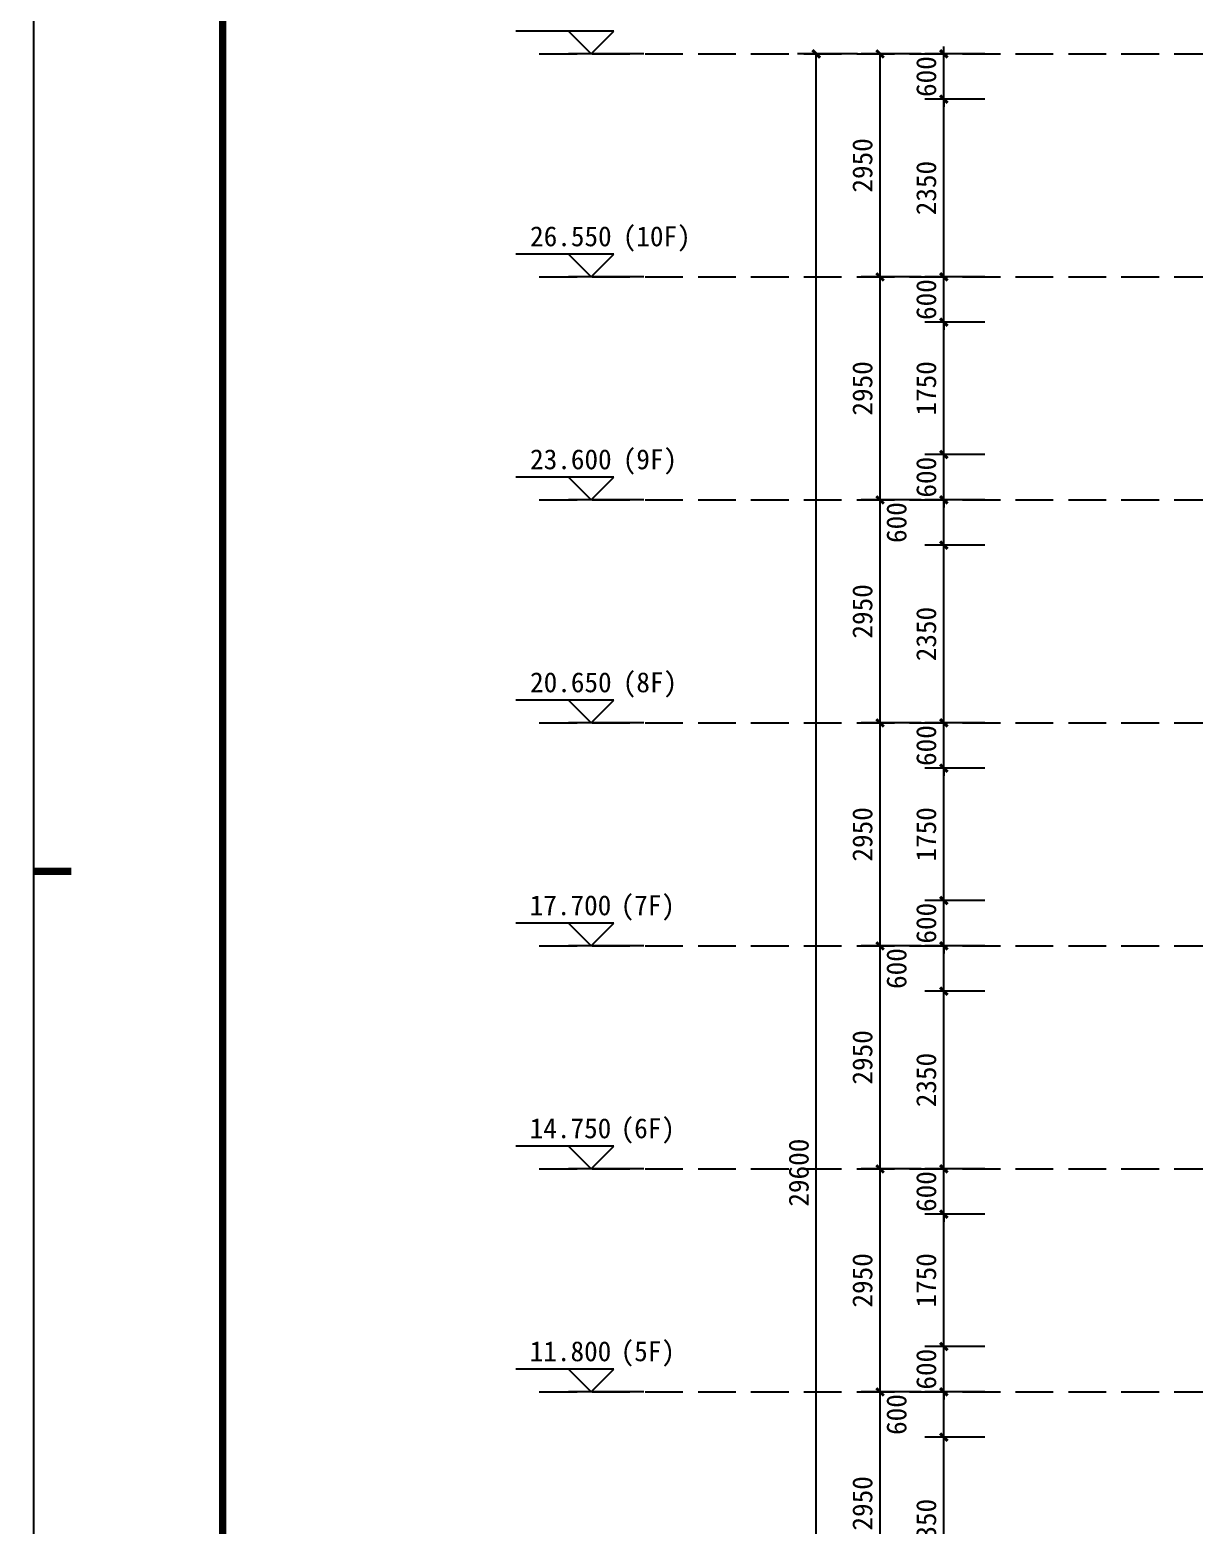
# Model space of a CAD drawing. Extents: x 646072 to 1012572, y -46617 to 16093.
# Drawn here: x 646072 to 661474, y -25515 to -5735 of the extents above; entities that cross this region are included whole.
import ezdxf

# ---------------------------------------------------------------- set-up
doc = ezdxf.new("R2010")
doc.units = 0
doc.header["$LTSCALE"] = 1000
doc.header["$MEASUREMENT"] = 0
for name, pattern in [('3#楼-HZS$0$3#楼-HZS$0$__DASH', [0.35, 0.25, -0.1]), ('3#楼-HZS$0$DOTE', [2.42, 2, -0.2, 0.02, -0.2]), ('DASH', [0.35, 0.25, -0.1])]:
    doc.linetypes.add(name, pattern=pattern)
doc.layers.get('Defpoints').update_dxf_attribs({"color": 4, "linetype": 'DASH'})
for name, color, linetype in [('3#楼-HZS$0$3#楼-HZS$0$DIM_ELEV', 3, 'Continuous'), ('3#楼-HZS$0$3#楼-HZS$0$DOTE', 1, '3#楼-HZS$0$DOTE'), ('3#楼-HZS$0$3#楼-HZS$0$PUB_DIM', 3, 'Continuous'), ('3#楼-HZS$0$3#楼-HZS$0$PUB_TEXT', 7, 'Continuous'), ('A1-无手签$0$A-ANNO-TTLB', 7, 'Continuous')]:
    doc.layers.add(name, color=color, linetype=linetype)
doc.styles.add('3#楼-HZS$0$3#楼-HZS$0$_TCH_DIM', font='')
doc.styles.add('3#楼-HZS$0$3#楼-HZS$0$_TCH_DIM_T3', font='')
doc.styles.get('3#楼-HZS$0$3#楼-HZS$0$_TCH_DIM').set_extended_font_data('SimSun')
doc.styles.get('3#楼-HZS$0$3#楼-HZS$0$_TCH_DIM_T3').set_extended_font_data('SimSun')
doc.dimstyles.new('3#楼-HZS$0$3#楼-HZS$0$_TCH_ARCH&&100', dxfattribs={"dimtxt": 264.345992, "dimasz": 100, "dimexe": 250, "dimexo": 300, "dimgap": 100, "dimtad": 1, "dimdec": 0, "dimzin": 0, "dimdsep": 46, "dimtxsty": '3#楼-HZS$0$3#楼-HZS$0$_TCH_DIM_T3', "dimblk": '3#楼-HZS$0$3#楼-HZS$0$_ArchTick', "dimcen": 0.09, "dimclrt": 7, "dimazin": 2, "dimtfac": 1, "dimtdec": 0, "dimtix": 1, "dimtmove": 2, "dimatfit": 3, "dimfxl": 100, "dimtolj": 1, "dimtzin": 0, "dimarcsym": 0})

# ---------------------------------------------------------------- blocks, each defined once
blk = doc.blocks.new('3#楼-HZS$0$3#楼-HZS$0$_ArchTick')
at = {"color": 0, "linetype": 'ByBlock', "const_width": 0.4}
blk.add_lwpolyline([(-0.5, -0.5), (0.5, 0.5)], dxfattribs=at)
blk = doc.blocks.new('*D849')
at = {"layer": '3#楼-HZS$0$3#楼-HZS$0$PUB_DIM', "color": 0, "lineweight": -2, "transparency": 16777216}
for p, q in [((657863, -6052), (657069, -6052)), ((657319, -9002), (657319, -6052)), ((657863, -9002), (657069, -9002))]:
    blk.add_line(p, q, dxfattribs=at)
at = {"layer": 'Defpoints', "color": 0, "transparency": 16777216}
for p in [(657319, -6052), (658163, -6052), (658163, -9002)]:
    blk.add_point(p, dxfattribs=at)
at = {"layer": '3#楼-HZS$0$3#楼-HZS$0$PUB_DIM', "color": 0, "lineweight": -2, "transparency": 16777216, "xscale": 100, "yscale": 100, "zscale": 100}
for p, rotation in [((657319, -6052), 90), ((657319, -9002), 270)]:
    blk.add_blockref('3#楼-HZS$0$3#楼-HZS$0$_ArchTick', p, dxfattribs=dict(at, rotation=rotation))
at = {"layer": '3#楼-HZS$0$3#楼-HZS$0$PUB_DIM', "color": 7, "transparency": 16777216, "insert": (657087, -7527), "char_height": 264.3, "attachment_point": 5, "rotation": 90, "style": '3#楼-HZS$0$3#楼-HZS$0$_TCH_DIM_T3'}
blk.add_mtext('\\A1;2950', dxfattribs=at)
blk = doc.blocks.new('*D850')
at = {"layer": '3#楼-HZS$0$3#楼-HZS$0$PUB_DIM', "color": 0, "lineweight": -2, "transparency": 16777216}
for p, q in [((657863, -9002), (657069, -9002)), ((657319, -11952), (657319, -9002)), ((657863, -11952), (657069, -11952))]:
    blk.add_line(p, q, dxfattribs=at)
at = {"layer": 'Defpoints', "color": 0, "transparency": 16777216}
for p in [(657319, -9002), (658163, -9002), (658163, -11952)]:
    blk.add_point(p, dxfattribs=at)
at = {"layer": '3#楼-HZS$0$3#楼-HZS$0$PUB_DIM', "color": 0, "lineweight": -2, "transparency": 16777216, "xscale": 100, "yscale": 100, "zscale": 100}
for p, rotation in [((657319, -9002), 90), ((657319, -11952), 270)]:
    blk.add_blockref('3#楼-HZS$0$3#楼-HZS$0$_ArchTick', p, dxfattribs=dict(at, rotation=rotation))
at = {"layer": '3#楼-HZS$0$3#楼-HZS$0$PUB_DIM', "color": 7, "transparency": 16777216, "insert": (657087, -10477), "char_height": 264.3, "attachment_point": 5, "rotation": 90, "style": '3#楼-HZS$0$3#楼-HZS$0$_TCH_DIM_T3'}
blk.add_mtext('\\A1;2950', dxfattribs=at)
blk = doc.blocks.new('*D851')
at = {"layer": '3#楼-HZS$0$3#楼-HZS$0$PUB_DIM', "color": 0, "lineweight": -2, "transparency": 16777216}
for p, q in [((657863, -11952), (657069, -11952)), ((657319, -14902), (657319, -11952)), ((657863, -14902), (657069, -14902))]:
    blk.add_line(p, q, dxfattribs=at)
at = {"layer": 'Defpoints', "color": 0, "transparency": 16777216}
for p in [(657319, -11952), (658163, -11952), (658163, -14902)]:
    blk.add_point(p, dxfattribs=at)
at = {"layer": '3#楼-HZS$0$3#楼-HZS$0$PUB_DIM', "color": 0, "lineweight": -2, "transparency": 16777216, "xscale": 100, "yscale": 100, "zscale": 100}
for p, rotation in [((657319, -11952), 90), ((657319, -14902), 270)]:
    blk.add_blockref('3#楼-HZS$0$3#楼-HZS$0$_ArchTick', p, dxfattribs=dict(at, rotation=rotation))
at = {"layer": '3#楼-HZS$0$3#楼-HZS$0$PUB_DIM', "color": 7, "transparency": 16777216, "insert": (657087, -13427), "char_height": 264.3, "attachment_point": 5, "rotation": 90, "style": '3#楼-HZS$0$3#楼-HZS$0$_TCH_DIM_T3'}
blk.add_mtext('\\A1;2950', dxfattribs=at)
blk = doc.blocks.new('*D852')
at = {"layer": '3#楼-HZS$0$3#楼-HZS$0$PUB_DIM', "color": 0, "lineweight": -2, "transparency": 16777216}
for p, q in [((657863, -14902), (657069, -14902)), ((657319, -17852), (657319, -14902)), ((657863, -17852), (657069, -17852))]:
    blk.add_line(p, q, dxfattribs=at)
at = {"layer": 'Defpoints', "color": 0, "transparency": 16777216}
for p in [(657319, -14902), (658163, -14902), (658163, -17852)]:
    blk.add_point(p, dxfattribs=at)
at = {"layer": '3#楼-HZS$0$3#楼-HZS$0$PUB_DIM', "color": 0, "lineweight": -2, "transparency": 16777216, "xscale": 100, "yscale": 100, "zscale": 100}
for p, rotation in [((657319, -14902), 90), ((657319, -17852), 270)]:
    blk.add_blockref('3#楼-HZS$0$3#楼-HZS$0$_ArchTick', p, dxfattribs=dict(at, rotation=rotation))
at = {"layer": '3#楼-HZS$0$3#楼-HZS$0$PUB_DIM', "color": 7, "transparency": 16777216, "insert": (657087, -16377), "char_height": 264.3, "attachment_point": 5, "rotation": 90, "style": '3#楼-HZS$0$3#楼-HZS$0$_TCH_DIM_T3'}
blk.add_mtext('\\A1;2950', dxfattribs=at)
blk = doc.blocks.new('*D853')
at = {"layer": '3#楼-HZS$0$3#楼-HZS$0$PUB_DIM', "color": 0, "lineweight": -2, "transparency": 16777216}
for p, q in [((657863, -17852), (657069, -17852)), ((657319, -20802), (657319, -17852)), ((657863, -20802), (657069, -20802))]:
    blk.add_line(p, q, dxfattribs=at)
at = {"layer": 'Defpoints', "color": 0, "transparency": 16777216}
for p in [(657319, -17852), (658163, -17852), (658163, -20802)]:
    blk.add_point(p, dxfattribs=at)
at = {"layer": '3#楼-HZS$0$3#楼-HZS$0$PUB_DIM', "color": 0, "lineweight": -2, "transparency": 16777216, "xscale": 100, "yscale": 100, "zscale": 100}
for p, rotation in [((657319, -17852), 90), ((657319, -20802), 270)]:
    blk.add_blockref('3#楼-HZS$0$3#楼-HZS$0$_ArchTick', p, dxfattribs=dict(at, rotation=rotation))
at = {"layer": '3#楼-HZS$0$3#楼-HZS$0$PUB_DIM', "color": 7, "transparency": 16777216, "insert": (657087, -19327), "char_height": 264.3, "attachment_point": 5, "rotation": 90, "style": '3#楼-HZS$0$3#楼-HZS$0$_TCH_DIM_T3'}
blk.add_mtext('\\A1;2950', dxfattribs=at)
blk = doc.blocks.new('*D854')
at = {"layer": '3#楼-HZS$0$3#楼-HZS$0$PUB_DIM', "color": 0, "lineweight": -2, "transparency": 16777216}
for p, q in [((657863, -20802), (657069, -20802)), ((657319, -23752), (657319, -20802)), ((657863, -23752), (657069, -23752))]:
    blk.add_line(p, q, dxfattribs=at)
at = {"layer": 'Defpoints', "color": 0, "transparency": 16777216}
for p in [(657319, -20802), (658163, -20802), (658163, -23752)]:
    blk.add_point(p, dxfattribs=at)
at = {"layer": '3#楼-HZS$0$3#楼-HZS$0$PUB_DIM', "color": 0, "lineweight": -2, "transparency": 16777216, "xscale": 100, "yscale": 100, "zscale": 100}
for p, rotation in [((657319, -20802), 90), ((657319, -23752), 270)]:
    blk.add_blockref('3#楼-HZS$0$3#楼-HZS$0$_ArchTick', p, dxfattribs=dict(at, rotation=rotation))
at = {"layer": '3#楼-HZS$0$3#楼-HZS$0$PUB_DIM', "color": 7, "transparency": 16777216, "insert": (657087, -22277), "char_height": 264.3, "attachment_point": 5, "rotation": 90, "style": '3#楼-HZS$0$3#楼-HZS$0$_TCH_DIM_T3'}
blk.add_mtext('\\A1;2950', dxfattribs=at)
blk = doc.blocks.new('*D855')
at = {"layer": '3#楼-HZS$0$3#楼-HZS$0$PUB_DIM', "color": 0, "lineweight": -2, "transparency": 16777216}
for p, q in [((657863, -23752), (657069, -23752)), ((657319, -26702), (657319, -23752)), ((657863, -26702), (657069, -26702))]:
    blk.add_line(p, q, dxfattribs=at)
at = {"layer": 'Defpoints', "color": 0, "transparency": 16777216}
for p in [(657319, -23752), (658163, -23752), (658163, -26702)]:
    blk.add_point(p, dxfattribs=at)
at = {"layer": '3#楼-HZS$0$3#楼-HZS$0$PUB_DIM', "color": 0, "lineweight": -2, "transparency": 16777216, "xscale": 100, "yscale": 100, "zscale": 100}
for p, rotation in [((657319, -23752), 90), ((657319, -26702), 270)]:
    blk.add_blockref('3#楼-HZS$0$3#楼-HZS$0$_ArchTick', p, dxfattribs=dict(at, rotation=rotation))
at = {"layer": '3#楼-HZS$0$3#楼-HZS$0$PUB_DIM', "color": 7, "transparency": 16777216, "insert": (657087, -25227), "char_height": 264.3, "attachment_point": 5, "rotation": 90, "style": '3#楼-HZS$0$3#楼-HZS$0$_TCH_DIM_T3'}
blk.add_mtext('\\A1;2950', dxfattribs=at)
blk = doc.blocks.new('*D867')
at = {"layer": '3#楼-HZS$0$3#楼-HZS$0$PUB_DIM', "color": 0, "lineweight": -2, "transparency": 16777216}
for p, q in [((657019, -6052), (656226, -6052)), ((656476, -35652), (656476, -6052)), ((657019, -35652), (656226, -35652))]:
    blk.add_line(p, q, dxfattribs=at)
at = {"layer": 'Defpoints', "color": 0, "transparency": 16777216}
for p in [(656476, -6052), (657319, -6052), (657319, -35652)]:
    blk.add_point(p, dxfattribs=at)
at = {"layer": '3#楼-HZS$0$3#楼-HZS$0$PUB_DIM', "color": 0, "lineweight": -2, "transparency": 16777216, "xscale": 100, "yscale": 100, "zscale": 100}
for p, rotation in [((656476, -6052), 90), ((656476, -35652), 270)]:
    blk.add_blockref('3#楼-HZS$0$3#楼-HZS$0$_ArchTick', p, dxfattribs=dict(at, rotation=rotation))
at = {"layer": '3#楼-HZS$0$3#楼-HZS$0$PUB_DIM', "color": 7, "transparency": 16777216, "insert": (656244, -20852), "char_height": 264.3, "attachment_point": 5, "rotation": 90, "style": '3#楼-HZS$0$3#楼-HZS$0$_TCH_DIM_T3'}
blk.add_mtext('\\A1;29600', dxfattribs=at)
blk = doc.blocks.new('*D869')
at = {"layer": '3#楼-HZS$0$3#楼-HZS$0$PUB_DIM', "color": 0, "lineweight": -2, "transparency": 16777216}
for p, q in [((658707, -6052), (657913, -6052)), ((658163, -6052), (658163, -5952)), ((658163, -6652), (658163, -6052)), ((658707, -6652), (657913, -6652)), ((658163, -6652), (658163, -6752))]:
    blk.add_line(p, q, dxfattribs=at)
at = {"layer": 'Defpoints', "color": 0, "transparency": 16777216}
for p in [(658163, -6052), (659007, -6052), (659007, -6652)]:
    blk.add_point(p, dxfattribs=at)
at = {"layer": '3#楼-HZS$0$3#楼-HZS$0$PUB_DIM', "color": 0, "lineweight": -2, "transparency": 16777216, "xscale": 100, "yscale": 100, "zscale": 100}
for p, rotation in [((658163, -6052), 270), ((658163, -6652), 90)]:
    blk.add_blockref('3#楼-HZS$0$3#楼-HZS$0$_ArchTick', p, dxfattribs=dict(at, rotation=rotation))
at = {"layer": '3#楼-HZS$0$3#楼-HZS$0$PUB_DIM', "color": 7, "transparency": 16777216, "insert": (657931, -6352), "char_height": 264.3, "attachment_point": 5, "rotation": 90, "style": '3#楼-HZS$0$3#楼-HZS$0$_TCH_DIM_T3'}
blk.add_mtext('\\A1;600', dxfattribs=at)
blk = doc.blocks.new('*D655')
at = {"layer": '3#楼-HZS$0$3#楼-HZS$0$PUB_DIM', "color": 0, "lineweight": -2, "transparency": 16777216}
for p, q in [((658707, -6652), (657913, -6652)), ((658163, -9002), (658163, -6652)), ((658707, -9002), (657913, -9002))]:
    blk.add_line(p, q, dxfattribs=at)
at = {"layer": 'Defpoints', "color": 0, "transparency": 16777216}
for p in [(658163, -6652), (659007, -6652), (659007, -9002)]:
    blk.add_point(p, dxfattribs=at)
at = {"layer": '3#楼-HZS$0$3#楼-HZS$0$PUB_DIM', "color": 0, "lineweight": -2, "transparency": 16777216, "xscale": 100, "yscale": 100, "zscale": 100}
for p, rotation in [((658163, -6652), 90), ((658163, -9002), 270)]:
    blk.add_blockref('3#楼-HZS$0$3#楼-HZS$0$_ArchTick', p, dxfattribs=dict(at, rotation=rotation))
at = {"layer": '3#楼-HZS$0$3#楼-HZS$0$PUB_DIM', "color": 7, "transparency": 16777216, "insert": (657931, -7827), "char_height": 264.3, "attachment_point": 5, "rotation": 90, "style": '3#楼-HZS$0$3#楼-HZS$0$_TCH_DIM_T3'}
blk.add_mtext('\\A1;2350', dxfattribs=at)
blk = doc.blocks.new('*D656')
at = {"layer": '3#楼-HZS$0$3#楼-HZS$0$PUB_DIM', "color": 0, "lineweight": -2, "transparency": 16777216}
for p, q in [((658707, -9002), (657913, -9002)), ((658163, -9002), (658163, -8902)), ((658163, -9602), (658163, -9002)), ((658707, -9602), (657913, -9602)), ((658163, -9602), (658163, -9702))]:
    blk.add_line(p, q, dxfattribs=at)
at = {"layer": 'Defpoints', "color": 0, "transparency": 16777216}
for p in [(658163, -9002), (659007, -9002), (659007, -9602)]:
    blk.add_point(p, dxfattribs=at)
at = {"layer": '3#楼-HZS$0$3#楼-HZS$0$PUB_DIM', "color": 0, "lineweight": -2, "transparency": 16777216, "xscale": 100, "yscale": 100, "zscale": 100}
for p, rotation in [((658163, -9002), 270), ((658163, -9602), 90)]:
    blk.add_blockref('3#楼-HZS$0$3#楼-HZS$0$_ArchTick', p, dxfattribs=dict(at, rotation=rotation))
at = {"layer": '3#楼-HZS$0$3#楼-HZS$0$PUB_DIM', "color": 7, "transparency": 16777216, "insert": (657931, -9302), "char_height": 264.3, "attachment_point": 5, "rotation": 90, "style": '3#楼-HZS$0$3#楼-HZS$0$_TCH_DIM_T3'}
blk.add_mtext('\\A1;600', dxfattribs=at)
blk = doc.blocks.new('*D657')
at = {"layer": '3#楼-HZS$0$3#楼-HZS$0$PUB_DIM', "color": 0, "lineweight": -2, "transparency": 16777216}
for p, q in [((658707, -9602), (657913, -9602)), ((658163, -11352), (658163, -9602)), ((658707, -11352), (657913, -11352))]:
    blk.add_line(p, q, dxfattribs=at)
at = {"layer": 'Defpoints', "color": 0, "transparency": 16777216}
for p in [(658163, -9602), (659007, -9602), (659007, -11352)]:
    blk.add_point(p, dxfattribs=at)
at = {"layer": '3#楼-HZS$0$3#楼-HZS$0$PUB_DIM', "color": 0, "lineweight": -2, "transparency": 16777216, "xscale": 100, "yscale": 100, "zscale": 100}
for p, rotation in [((658163, -9602), 90), ((658163, -11352), 270)]:
    blk.add_blockref('3#楼-HZS$0$3#楼-HZS$0$_ArchTick', p, dxfattribs=dict(at, rotation=rotation))
at = {"layer": '3#楼-HZS$0$3#楼-HZS$0$PUB_DIM', "color": 7, "transparency": 16777216, "insert": (657931, -10477), "char_height": 264.3, "attachment_point": 5, "rotation": 90, "style": '3#楼-HZS$0$3#楼-HZS$0$_TCH_DIM_T3'}
blk.add_mtext('\\A1;1750', dxfattribs=at)
blk = doc.blocks.new('*D658')
at = {"layer": '3#楼-HZS$0$3#楼-HZS$0$PUB_DIM', "color": 0, "lineweight": -2, "transparency": 16777216}
for p, q in [((658163, -11352), (658163, -11252)), ((658707, -11352), (657913, -11352)), ((658163, -11952), (658163, -11352)), ((658707, -11952), (657913, -11952)), ((658163, -11952), (658163, -12052))]:
    blk.add_line(p, q, dxfattribs=at)
at = {"layer": 'Defpoints', "color": 0, "transparency": 16777216}
for p in [(658163, -11352), (659007, -11352), (659007, -11952)]:
    blk.add_point(p, dxfattribs=at)
at = {"layer": '3#楼-HZS$0$3#楼-HZS$0$PUB_DIM', "color": 0, "lineweight": -2, "transparency": 16777216, "xscale": 100, "yscale": 100, "zscale": 100}
for p, rotation in [((658163, -11352), 270), ((658163, -11952), 90)]:
    blk.add_blockref('3#楼-HZS$0$3#楼-HZS$0$_ArchTick', p, dxfattribs=dict(at, rotation=rotation))
at = {"layer": '3#楼-HZS$0$3#楼-HZS$0$PUB_DIM', "color": 7, "transparency": 16777216, "insert": (657931, -11652), "char_height": 264.3, "attachment_point": 5, "rotation": 90, "style": '3#楼-HZS$0$3#楼-HZS$0$_TCH_DIM_T3'}
blk.add_mtext('\\A1;600', dxfattribs=at)
blk = doc.blocks.new('*D659')
at = {"layer": '3#楼-HZS$0$3#楼-HZS$0$PUB_DIM', "color": 0, "lineweight": -2, "transparency": 16777216}
for p, q in [((658707, -11952), (657913, -11952)), ((658163, -12552), (658163, -11952)), ((658707, -12552), (657913, -12552))]:
    blk.add_line(p, q, dxfattribs=at)
at = {"layer": 'Defpoints', "color": 0, "transparency": 16777216}
for p in [(658163, -11952), (659007, -11952), (659007, -12552)]:
    blk.add_point(p, dxfattribs=at)
at = {"layer": '3#楼-HZS$0$3#楼-HZS$0$PUB_DIM', "color": 0, "lineweight": -2, "transparency": 16777216, "xscale": 100, "yscale": 100, "zscale": 100}
for p, rotation in [((658163, -11952), 90), ((658163, -12552), 270)]:
    blk.add_blockref('3#楼-HZS$0$3#楼-HZS$0$_ArchTick', p, dxfattribs=dict(at, rotation=rotation))
at = {"layer": '3#楼-HZS$0$3#楼-HZS$0$PUB_DIM', "color": 7, "transparency": 16777216, "insert": (657538, -12252), "char_height": 264.3, "attachment_point": 5, "rotation": 90, "style": '3#楼-HZS$0$3#楼-HZS$0$_TCH_DIM_T3'}
blk.add_mtext('\\A1;600', dxfattribs=at)
blk = doc.blocks.new('*D660')
at = {"layer": '3#楼-HZS$0$3#楼-HZS$0$PUB_DIM', "color": 0, "lineweight": -2, "transparency": 16777216}
for p, q in [((658707, -12552), (657913, -12552)), ((658163, -14902), (658163, -12552)), ((658707, -14902), (657913, -14902))]:
    blk.add_line(p, q, dxfattribs=at)
at = {"layer": 'Defpoints', "color": 0, "transparency": 16777216}
for p in [(658163, -12552), (659007, -12552), (659007, -14902)]:
    blk.add_point(p, dxfattribs=at)
at = {"layer": '3#楼-HZS$0$3#楼-HZS$0$PUB_DIM', "color": 0, "lineweight": -2, "transparency": 16777216, "xscale": 100, "yscale": 100, "zscale": 100}
for p, rotation in [((658163, -12552), 90), ((658163, -14902), 270)]:
    blk.add_blockref('3#楼-HZS$0$3#楼-HZS$0$_ArchTick', p, dxfattribs=dict(at, rotation=rotation))
at = {"layer": '3#楼-HZS$0$3#楼-HZS$0$PUB_DIM', "color": 7, "transparency": 16777216, "insert": (657931, -13727), "char_height": 264.3, "attachment_point": 5, "rotation": 90, "style": '3#楼-HZS$0$3#楼-HZS$0$_TCH_DIM_T3'}
blk.add_mtext('\\A1;2350', dxfattribs=at)
blk = doc.blocks.new('*D661')
at = {"layer": '3#楼-HZS$0$3#楼-HZS$0$PUB_DIM', "color": 0, "lineweight": -2, "transparency": 16777216}
for p, q in [((658163, -14902), (658163, -14802)), ((658707, -14902), (657913, -14902)), ((658163, -15502), (658163, -14902)), ((658707, -15502), (657913, -15502)), ((658163, -15502), (658163, -15602))]:
    blk.add_line(p, q, dxfattribs=at)
at = {"layer": 'Defpoints', "color": 0, "transparency": 16777216}
for p in [(658163, -14902), (659007, -14902), (659007, -15502)]:
    blk.add_point(p, dxfattribs=at)
at = {"layer": '3#楼-HZS$0$3#楼-HZS$0$PUB_DIM', "color": 0, "lineweight": -2, "transparency": 16777216, "xscale": 100, "yscale": 100, "zscale": 100}
for p, rotation in [((658163, -14902), 270), ((658163, -15502), 90)]:
    blk.add_blockref('3#楼-HZS$0$3#楼-HZS$0$_ArchTick', p, dxfattribs=dict(at, rotation=rotation))
at = {"layer": '3#楼-HZS$0$3#楼-HZS$0$PUB_DIM', "color": 7, "transparency": 16777216, "insert": (657931, -15202), "char_height": 264.3, "attachment_point": 5, "rotation": 90, "style": '3#楼-HZS$0$3#楼-HZS$0$_TCH_DIM_T3'}
blk.add_mtext('\\A1;600', dxfattribs=at)
blk = doc.blocks.new('*D662')
at = {"layer": '3#楼-HZS$0$3#楼-HZS$0$PUB_DIM', "color": 0, "lineweight": -2, "transparency": 16777216}
for p, q in [((658707, -15502), (657913, -15502)), ((658163, -17252), (658163, -15502)), ((658707, -17252), (657913, -17252))]:
    blk.add_line(p, q, dxfattribs=at)
at = {"layer": 'Defpoints', "color": 0, "transparency": 16777216}
for p in [(658163, -15502), (659007, -15502), (659007, -17252)]:
    blk.add_point(p, dxfattribs=at)
at = {"layer": '3#楼-HZS$0$3#楼-HZS$0$PUB_DIM', "color": 0, "lineweight": -2, "transparency": 16777216, "xscale": 100, "yscale": 100, "zscale": 100}
for p, rotation in [((658163, -15502), 90), ((658163, -17252), 270)]:
    blk.add_blockref('3#楼-HZS$0$3#楼-HZS$0$_ArchTick', p, dxfattribs=dict(at, rotation=rotation))
at = {"layer": '3#楼-HZS$0$3#楼-HZS$0$PUB_DIM', "color": 7, "transparency": 16777216, "insert": (657931, -16377), "char_height": 264.3, "attachment_point": 5, "rotation": 90, "style": '3#楼-HZS$0$3#楼-HZS$0$_TCH_DIM_T3'}
blk.add_mtext('\\A1;1750', dxfattribs=at)
blk = doc.blocks.new('*D663')
at = {"layer": '3#楼-HZS$0$3#楼-HZS$0$PUB_DIM', "color": 0, "lineweight": -2, "transparency": 16777216}
for p, q in [((658163, -17252), (658163, -17152)), ((658707, -17252), (657913, -17252)), ((658163, -17852), (658163, -17252)), ((658707, -17852), (657913, -17852)), ((658163, -17852), (658163, -17952))]:
    blk.add_line(p, q, dxfattribs=at)
at = {"layer": 'Defpoints', "color": 0, "transparency": 16777216}
for p in [(658163, -17252), (659007, -17252), (659007, -17852)]:
    blk.add_point(p, dxfattribs=at)
at = {"layer": '3#楼-HZS$0$3#楼-HZS$0$PUB_DIM', "color": 0, "lineweight": -2, "transparency": 16777216, "xscale": 100, "yscale": 100, "zscale": 100}
for p, rotation in [((658163, -17252), 270), ((658163, -17852), 90)]:
    blk.add_blockref('3#楼-HZS$0$3#楼-HZS$0$_ArchTick', p, dxfattribs=dict(at, rotation=rotation))
at = {"layer": '3#楼-HZS$0$3#楼-HZS$0$PUB_DIM', "color": 7, "transparency": 16777216, "insert": (657931, -17552), "char_height": 264.3, "attachment_point": 5, "rotation": 90, "style": '3#楼-HZS$0$3#楼-HZS$0$_TCH_DIM_T3'}
blk.add_mtext('\\A1;600', dxfattribs=at)
blk = doc.blocks.new('*D664')
at = {"layer": '3#楼-HZS$0$3#楼-HZS$0$PUB_DIM', "color": 0, "lineweight": -2, "transparency": 16777216}
for p, q in [((658707, -17852), (657913, -17852)), ((658163, -18452), (658163, -17852)), ((658707, -18452), (657913, -18452))]:
    blk.add_line(p, q, dxfattribs=at)
at = {"layer": 'Defpoints', "color": 0, "transparency": 16777216}
for p in [(658163, -17852), (659007, -17852), (659007, -18452)]:
    blk.add_point(p, dxfattribs=at)
at = {"layer": '3#楼-HZS$0$3#楼-HZS$0$PUB_DIM', "color": 0, "lineweight": -2, "transparency": 16777216, "xscale": 100, "yscale": 100, "zscale": 100}
for p, rotation in [((658163, -17852), 90), ((658163, -18452), 270)]:
    blk.add_blockref('3#楼-HZS$0$3#楼-HZS$0$_ArchTick', p, dxfattribs=dict(at, rotation=rotation))
at = {"layer": '3#楼-HZS$0$3#楼-HZS$0$PUB_DIM', "color": 7, "transparency": 16777216, "insert": (657538, -18152), "char_height": 264.3, "attachment_point": 5, "rotation": 90, "style": '3#楼-HZS$0$3#楼-HZS$0$_TCH_DIM_T3'}
blk.add_mtext('\\A1;600', dxfattribs=at)
blk = doc.blocks.new('*D665')
at = {"layer": '3#楼-HZS$0$3#楼-HZS$0$PUB_DIM', "color": 0, "lineweight": -2, "transparency": 16777216}
for p, q in [((658707, -18452), (657913, -18452)), ((658163, -20802), (658163, -18452)), ((658707, -20802), (657913, -20802))]:
    blk.add_line(p, q, dxfattribs=at)
at = {"layer": 'Defpoints', "color": 0, "transparency": 16777216}
for p in [(658163, -18452), (659007, -18452), (659007, -20802)]:
    blk.add_point(p, dxfattribs=at)
at = {"layer": '3#楼-HZS$0$3#楼-HZS$0$PUB_DIM', "color": 0, "lineweight": -2, "transparency": 16777216, "xscale": 100, "yscale": 100, "zscale": 100}
for p, rotation in [((658163, -18452), 90), ((658163, -20802), 270)]:
    blk.add_blockref('3#楼-HZS$0$3#楼-HZS$0$_ArchTick', p, dxfattribs=dict(at, rotation=rotation))
at = {"layer": '3#楼-HZS$0$3#楼-HZS$0$PUB_DIM', "color": 7, "transparency": 16777216, "insert": (657931, -19627), "char_height": 264.3, "attachment_point": 5, "rotation": 90, "style": '3#楼-HZS$0$3#楼-HZS$0$_TCH_DIM_T3'}
blk.add_mtext('\\A1;2350', dxfattribs=at)
blk = doc.blocks.new('*D666')
at = {"layer": '3#楼-HZS$0$3#楼-HZS$0$PUB_DIM', "color": 0, "lineweight": -2, "transparency": 16777216}
for p, q in [((658163, -20802), (658163, -20702)), ((658707, -20802), (657913, -20802)), ((658163, -21402), (658163, -20802)), ((658707, -21402), (657913, -21402)), ((658163, -21402), (658163, -21502))]:
    blk.add_line(p, q, dxfattribs=at)
at = {"layer": 'Defpoints', "color": 0, "transparency": 16777216}
for p in [(658163, -20802), (659007, -20802), (659007, -21402)]:
    blk.add_point(p, dxfattribs=at)
at = {"layer": '3#楼-HZS$0$3#楼-HZS$0$PUB_DIM', "color": 0, "lineweight": -2, "transparency": 16777216, "xscale": 100, "yscale": 100, "zscale": 100}
for p, rotation in [((658163, -20802), 270), ((658163, -21402), 90)]:
    blk.add_blockref('3#楼-HZS$0$3#楼-HZS$0$_ArchTick', p, dxfattribs=dict(at, rotation=rotation))
at = {"layer": '3#楼-HZS$0$3#楼-HZS$0$PUB_DIM', "color": 7, "transparency": 16777216, "insert": (657931, -21102), "char_height": 264.3, "attachment_point": 5, "rotation": 90, "style": '3#楼-HZS$0$3#楼-HZS$0$_TCH_DIM_T3'}
blk.add_mtext('\\A1;600', dxfattribs=at)
blk = doc.blocks.new('*D667')
at = {"layer": '3#楼-HZS$0$3#楼-HZS$0$PUB_DIM', "color": 0, "lineweight": -2, "transparency": 16777216}
for p, q in [((658707, -21402), (657913, -21402)), ((658163, -23152), (658163, -21402)), ((658707, -23152), (657913, -23152))]:
    blk.add_line(p, q, dxfattribs=at)
at = {"layer": 'Defpoints', "color": 0, "transparency": 16777216}
for p in [(658163, -21402), (659007, -21402), (659007, -23152)]:
    blk.add_point(p, dxfattribs=at)
at = {"layer": '3#楼-HZS$0$3#楼-HZS$0$PUB_DIM', "color": 0, "lineweight": -2, "transparency": 16777216, "xscale": 100, "yscale": 100, "zscale": 100}
for p, rotation in [((658163, -21402), 90), ((658163, -23152), 270)]:
    blk.add_blockref('3#楼-HZS$0$3#楼-HZS$0$_ArchTick', p, dxfattribs=dict(at, rotation=rotation))
at = {"layer": '3#楼-HZS$0$3#楼-HZS$0$PUB_DIM', "color": 7, "transparency": 16777216, "insert": (657931, -22277), "char_height": 264.3, "attachment_point": 5, "rotation": 90, "style": '3#楼-HZS$0$3#楼-HZS$0$_TCH_DIM_T3'}
blk.add_mtext('\\A1;1750', dxfattribs=at)
blk = doc.blocks.new('*D668')
at = {"layer": '3#楼-HZS$0$3#楼-HZS$0$PUB_DIM', "color": 0, "lineweight": -2, "transparency": 16777216}
for p, q in [((658163, -23152), (658163, -23052)), ((658707, -23152), (657913, -23152)), ((658163, -23752), (658163, -23152)), ((658707, -23752), (657913, -23752)), ((658163, -23752), (658163, -23852))]:
    blk.add_line(p, q, dxfattribs=at)
at = {"layer": 'Defpoints', "color": 0, "transparency": 16777216}
for p in [(658163, -23152), (659007, -23152), (659007, -23752)]:
    blk.add_point(p, dxfattribs=at)
at = {"layer": '3#楼-HZS$0$3#楼-HZS$0$PUB_DIM', "color": 0, "lineweight": -2, "transparency": 16777216, "xscale": 100, "yscale": 100, "zscale": 100}
for p, rotation in [((658163, -23152), 270), ((658163, -23752), 90)]:
    blk.add_blockref('3#楼-HZS$0$3#楼-HZS$0$_ArchTick', p, dxfattribs=dict(at, rotation=rotation))
at = {"layer": '3#楼-HZS$0$3#楼-HZS$0$PUB_DIM', "color": 7, "transparency": 16777216, "insert": (657931, -23452), "char_height": 264.3, "attachment_point": 5, "rotation": 90, "style": '3#楼-HZS$0$3#楼-HZS$0$_TCH_DIM_T3'}
blk.add_mtext('\\A1;600', dxfattribs=at)
blk = doc.blocks.new('*D669')
at = {"layer": '3#楼-HZS$0$3#楼-HZS$0$PUB_DIM', "color": 0, "lineweight": -2, "transparency": 16777216}
for p, q in [((658707, -23752), (657913, -23752)), ((658163, -24352), (658163, -23752)), ((658707, -24352), (657913, -24352))]:
    blk.add_line(p, q, dxfattribs=at)
at = {"layer": 'Defpoints', "color": 0, "transparency": 16777216}
for p in [(658163, -23752), (659007, -23752), (659007, -24352)]:
    blk.add_point(p, dxfattribs=at)
at = {"layer": '3#楼-HZS$0$3#楼-HZS$0$PUB_DIM', "color": 0, "lineweight": -2, "transparency": 16777216, "xscale": 100, "yscale": 100, "zscale": 100}
for p, rotation in [((658163, -23752), 90), ((658163, -24352), 270)]:
    blk.add_blockref('3#楼-HZS$0$3#楼-HZS$0$_ArchTick', p, dxfattribs=dict(at, rotation=rotation))
at = {"layer": '3#楼-HZS$0$3#楼-HZS$0$PUB_DIM', "color": 7, "transparency": 16777216, "insert": (657538, -24052), "char_height": 264.3, "attachment_point": 5, "rotation": 90, "style": '3#楼-HZS$0$3#楼-HZS$0$_TCH_DIM_T3'}
blk.add_mtext('\\A1;600', dxfattribs=at)
blk = doc.blocks.new('*D670')
at = {"layer": '3#楼-HZS$0$3#楼-HZS$0$PUB_DIM', "color": 0, "lineweight": -2, "transparency": 16777216}
for p, q in [((658707, -24352), (657913, -24352)), ((658163, -26702), (658163, -24352)), ((658707, -26702), (657913, -26702))]:
    blk.add_line(p, q, dxfattribs=at)
at = {"layer": 'Defpoints', "color": 0, "transparency": 16777216}
for p in [(658163, -24352), (659007, -24352), (659007, -26702)]:
    blk.add_point(p, dxfattribs=at)
at = {"layer": '3#楼-HZS$0$3#楼-HZS$0$PUB_DIM', "color": 0, "lineweight": -2, "transparency": 16777216, "xscale": 100, "yscale": 100, "zscale": 100}
for p, rotation in [((658163, -24352), 90), ((658163, -26702), 270)]:
    blk.add_blockref('3#楼-HZS$0$3#楼-HZS$0$_ArchTick', p, dxfattribs=dict(at, rotation=rotation))
at = {"layer": '3#楼-HZS$0$3#楼-HZS$0$PUB_DIM', "color": 7, "transparency": 16777216, "insert": (657931, -25527), "char_height": 264.3, "attachment_point": 5, "rotation": 90, "style": '3#楼-HZS$0$3#楼-HZS$0$_TCH_DIM_T3'}
blk.add_mtext('\\A1;2350', dxfattribs=at)

msp = doc.modelspace()

# ---------------------------------------------------------------- linework, layer by layer
at = {"layer": '3#楼-HZS$0$3#楼-HZS$0$DIM_ELEV'}
for p, q in [((653796.1, -5751.8), (652500.1, -5751.8)), ((653496.1, -6051.8), (653196.1, -5751.8)), ((653496.1, -6051.8), (653796.1, -5751.8)), ((654196.1, -6051.8), (653196.1, -6051.8)), ((653796.1, -8701.8), (652500.1, -8701.8)), ((653496.1, -9001.8), (653196.1, -8701.8)), ((653496.1, -9001.8), (653796.1, -8701.8)), ((654196.1, -9001.8), (653196.1, -9001.8)), ((653796.1, -11651.8), (652500.1, -11651.8)), ((653496.1, -11951.8), (653196.1, -11651.8)), ((653496.1, -11951.8), (653796.1, -11651.8)), ((654196.1, -11951.8), (653196.1, -11951.8)), ((653796.1, -14601.8), (652500.1, -14601.8)), ((653496.1, -14901.8), (653196.1, -14601.8)), ((653496.1, -14901.8), (653796.1, -14601.8)), ((654196.1, -14901.8), (653196.1, -14901.8)), ((653796.1, -17551.8), (652500.1, -17551.8)), ((653496.1, -17851.8), (653196.1, -17551.8)), ((653496.1, -17851.8), (653796.1, -17551.8)), ((654196.1, -17851.8), (653196.1, -17851.8)), ((653796.1, -20501.8), (652500.1, -20501.8)), ((653496.1, -20801.8), (653196.1, -20501.8)), ((653496.1, -20801.8), (653796.1, -20501.8)), ((654196.1, -20801.8), (653196.1, -20801.8)), ((653796.1, -23451.8), (652500.1, -23451.8)), ((653496.1, -23751.8), (653196.1, -23451.8)), ((653496.1, -23751.8), (653796.1, -23451.8)), ((654196.1, -23751.8), (653196.1, -23751.8))]:
    msp.add_line(p, q, dxfattribs=at)
at = {"layer": '3#楼-HZS$0$3#楼-HZS$0$DOTE', "linetype": '3#楼-HZS$0$3#楼-HZS$0$__DASH', "ltscale": 2}
for p, q in [((652810.9, -6051.8), (718310.9, -6051.8)), ((652810.9, -9001.8), (718310.9, -9001.8)), ((652810.9, -11951.8), (718310.9, -11951.8)), ((652810.9, -14901.8), (718310.9, -14901.8)), ((652810.9, -17851.8), (718310.9, -17851.8)), ((652810.9, -20801.8), (718310.9, -20801.8)), ((652810.9, -23751.8), (718310.9, -23751.8))]:
    msp.add_line(p, q, dxfattribs=at)
at = {"layer": 'A1-无手签$0$A-ANNO-TTLB'}
msp.add_lwpolyline([(646122, -46566.5), (646122, 12833.5), (730222, 12833.5), (730222, -46566.5)], close=True, dxfattribs=at)
at = {"layer": 'A1-无手签$0$A-ANNO-TTLB', "const_width": 100}
msp.add_lwpolyline([(648622, -45566.5), (729222, -45566.5), (729222, 11833.5), (648622, 11833.5)], close=True, dxfattribs=at)
msp.add_lwpolyline([(646622, -16866.5), (646122, -16866.5)], dxfattribs=at)
at = {"layer": 'Defpoints'}
msp.add_lwpolyline([(722722, 11833.5), (648622, 11833.5), (648622, -45566.5), (722722, -45566.5)], close=True, dxfattribs=at)

# ---------------------------------------------------------------- texts
at = {"layer": '3#楼-HZS$0$3#楼-HZS$0$PUB_TEXT', "color": 7, "style": '3#楼-HZS$0$3#楼-HZS$0$_TCH_DIM'}
for s, p in [('(10F)', (653915, -8596.8)), ('26.550', (652689.3, -8596.8)), ('(9F)', (653915, -11546.8)), ('23.600', (652689.3, -11546.8)), ('20.650', (652689.3, -14496.8)), ('(8F)', (653915, -14496.8)), ('17.700', (652684.5, -17446.8)), ('(7F)', (653886.7, -17446.8)), ('14.750', (652684.5, -20396.8)), ('(6F)', (653886.7, -20396.8)), ('11.800', (652684.5, -23346.8)), ('(5F)', (653886.7, -23346.8))]:
    msp.add_text(s, height=264.35, dxfattribs=at).set_placement(p)

# ---------------------------------------------------------------- dimensions: what is measured, and where the dimension line sits
at = {"layer": '3#楼-HZS$0$3#楼-HZS$0$PUB_DIM'}
for p1, p2, picture, middle in [((657319.4, -35651.8), (657319.4, -6051.8), '*D867', (656243.5, -20851.8)), ((658163.1, -9001.8), (658163.1, -6051.8), '*D849', (657087.2, -7526.8)), ((659006.7, -6651.8), (659006.7, -6051.8), '*D869', (657930.9, -6351.8)), ((659006.7, -9001.8), (659006.7, -6651.8), '*D655', (657930.9, -7826.8)), ((658163.1, -11951.8), (658163.1, -9001.8), '*D850', (657087.2, -10476.8)), ((659006.7, -9601.8), (659006.7, -9001.8), '*D656', (657930.9, -9301.8)), ((659006.7, -11351.8), (659006.7, -9601.8), '*D657', (657930.9, -10476.8)), ((659006.7, -11951.8), (659006.7, -11351.8), '*D658', (657930.9, -11651.8)), ((658163.1, -14901.8), (658163.1, -11951.8), '*D851', (657087.2, -13426.8)), ((659006.7, -14901.8), (659006.7, -12551.8), '*D660', (657930.9, -13726.8)), ((659006.7, -15501.8), (659006.7, -14901.8), '*D661', (657930.9, -15201.8)), ((658163.1, -17851.8), (658163.1, -14901.8), '*D852', (657087.2, -16376.8)), ((659006.7, -17251.8), (659006.7, -15501.8), '*D662', (657930.9, -16376.8)), ((659006.7, -17851.8), (659006.7, -17251.8), '*D663', (657930.9, -17551.8)), ((658163.1, -20801.8), (658163.1, -17851.8), '*D853', (657087.2, -19326.8)), ((659006.7, -20801.8), (659006.7, -18451.8), '*D665', (657930.9, -19626.8)), ((658163.1, -23751.8), (658163.1, -20801.8), '*D854', (657087.2, -22276.8)), ((659006.7, -21401.8), (659006.7, -20801.8), '*D666', (657930.9, -21101.8)), ((659006.7, -23151.8), (659006.7, -21401.8), '*D667', (657930.9, -22276.8)), ((659006.7, -23751.8), (659006.7, -23151.8), '*D668', (657930.9, -23451.8)), ((658163.1, -26701.8), (658163.1, -23751.8), '*D855', (657087.2, -25226.8)), ((659006.7, -26701.8), (659006.7, -24351.8), '*D670', (657930.9, -25526.8))]:
    dim = msp.add_aligned_dim(p1=p1, p2=p2, distance=843.7, dimstyle='3#楼-HZS$0$3#楼-HZS$0$_TCH_ARCH&&100', dxfattribs=at)
    dim.commit()
    dim.dimension.update_dxf_attribs({"geometry": picture, "text_midpoint": middle})
for base, p1, p2, picture, middle in [((658163.1, -11951.8), (659006.7, -12551.8), (659006.7, -11951.8), '*D659', (657538.1, -12251.8)), ((658163.1, -17851.8), (659006.7, -18451.8), (659006.7, -17851.8), '*D664', (657538.1, -18151.8)), ((658163.1, -23751.8), (659006.7, -24351.8), (659006.7, -23751.8), '*D669', (657538.1, -24051.8))]:
    dim = msp.add_linear_dim(base=base, p1=p1, p2=p2, angle=90, dimstyle='3#楼-HZS$0$3#楼-HZS$0$_TCH_ARCH&&100', dxfattribs=at)
    dim.commit()
    dim.dimension.update_dxf_attribs({"geometry": picture, "text_midpoint": middle, "dimtype": 161})

doc.saveas('drawing.dxf')
